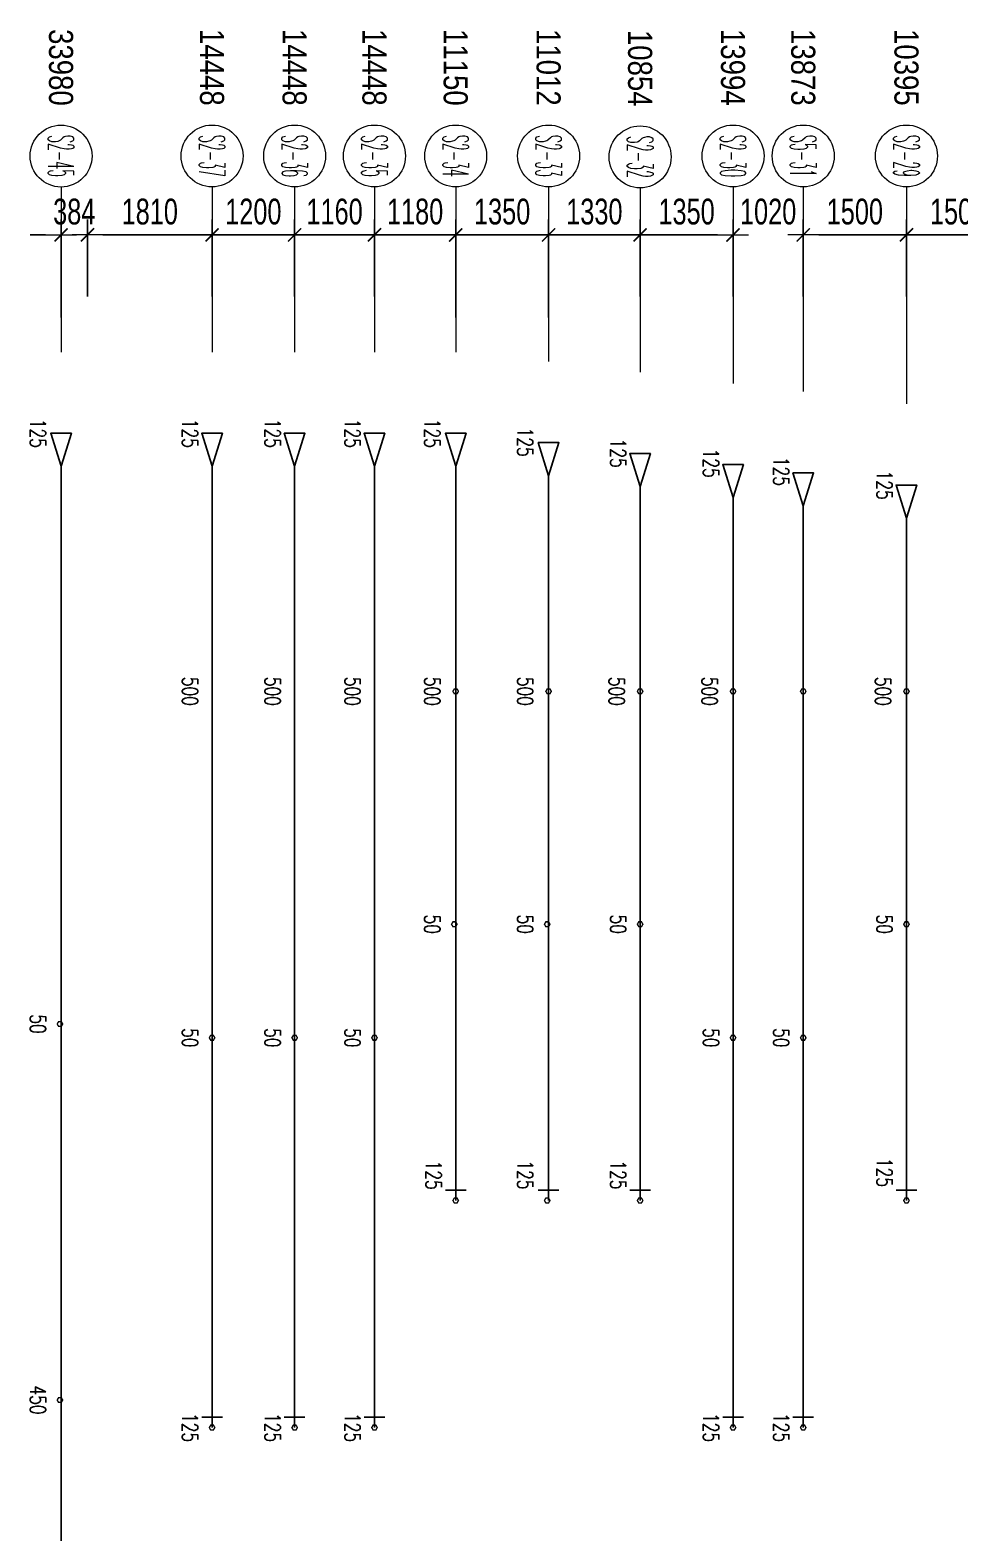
# Model space of a CAD drawing. Header units: millimetres. Extents: x 139404 to 589785, y -24714 to 48110.
# Drawn here: x 517966 to 531477, y 26269 to 48110 of the extents above; entities that cross this region are included whole.
import ezdxf
from ezdxf.enums import TextEntityAlignment as Align

# ---------------------------------------------------------------- set-up
doc = ezdxf.new("R2010")
doc.units = ezdxf.units.MM
doc.layers.get('0').update_dxf_attribs({"lineweight": 20})
doc.layers.get('Defpoints').update_dxf_attribs({"color": 151, "lineweight": 9})
doc.layers.add('ARES_TAG', color=3, linetype='Continuous')
doc.layers.add('NDC_S_TENDON', color=10, linetype='Continuous')
doc.layers.add('Current_plane_Column', color=7, linetype='Continuous', true_color=0x4b00ff)
doc.layers.add('NDC_LCAP', color=87, linetype='Continuous', plot=False)
for name, color, linetype, lineweight in [('NDC_S-ANNO', 7, 'Continuous', 20), ('NDC_S-TENDON', 6, 'Continuous', 35), ('NDC_S_DIM', 1, 'Continuous', 15), ('NDC_S_SYMBOL', 1, 'Continuous', 15)]:
    doc.layers.add(name, color=color, linetype=linetype, lineweight=lineweight)
doc.styles.add('ARES_BIGTEXT', font='VHARIALN.TTF')
doc.styles.add('ARES_ROMANS_0.36', font='romans.shx', dxfattribs={"width": 0.36, "bigfont": 'vns.shx'})
doc.styles.add('NDC_ANNO', font='', dxfattribs={"width": 0.8})
doc.styles.add('NDC_DIM', font='', dxfattribs={"width": 0.75})
doc.styles.get('NDC_ANNO').set_extended_font_data('Dotum')
doc.styles.get('NDC_DIM').set_extended_font_data('Dotum')
doc.dimstyles.new('NDC_dim_150', dxfattribs={"dimscale": 150, "dimtxt": 2.5, "dimasz": 1.5, "dimexe": 1.5, "dimexo": 2.5, "dimgap": 1, "dimtad": 1, "dimdec": 0, "dimzin": 0, "dimdsep": 46, "dimtxsty": 'NDC_DIM', "dimblk": 'DIMMARK', "dimcen": 0.09, "dimdle": 1.2, "dimclrd": 1, "dimclre": 1, "dimclrt": 3, "dimadec": 0, "dimazin": 0, "dimtfac": 1, "dimtdec": 0, "dimtix": 1, "dimtofl": 0, "dimtmove": 0, "dimatfit": 3, "dimfxl": 8, "dimfxlon": 1, "dimtolj": 1, "dimtzin": 0, "dimarcsym": 0})

# ---------------------------------------------------------------- blocks, each defined once
blk = doc.blocks.new('*U583')
at = {"layer": 'NDC_S_SYMBOL', "color": 3}
blk.add_line((-11343, 0), (-8943, 0), dxfattribs=at)
blk.add_circle((-11793, 0), 450, dxfattribs=at)
at = {"layer": 'NDC_S_TENDON'}
for p, q in [((-6764, 0), (-3144, 0)), ((-3144, 0), (2787, 0)), ((2787, 0), (25216, 0))]:
    blk.add_line(p, q, dxfattribs=at)
blk.add_lwpolyline([(-7284, 0), (-7764, 150), (-7764, -150), (-7284, 0), (-6764, 0)], dxfattribs=at)
at = {"layer": 'ARES_TAG', "style": 'ARES_ROMANS_0.36', "width": 0.36}
blk.add_attdef('S3', text='', height=375, dxfattribs=at).set_placement((-11793, 0), align=Align.MIDDLE_CENTER)
at = {"layer": 'NDC_LCAP', "style": 'ARES_BIGTEXT'}
blk.add_attdef('L', text='', height=350, dxfattribs=at).set_placement((-12524, 0), align=Align.MIDDLE_RIGHT)
blk = doc.blocks.new('*U515')
at = {"layer": 'NDC_S_SYMBOL', "color": 3}
blk.add_line((-11342, 0), (-8942, 0), dxfattribs=at)
blk.add_circle((-11792, 0), 450, dxfattribs=at)
at = {"layer": 'NDC_S_TENDON'}
for p, q in [((-6762, 0), (-3144, 0)), ((-3144, 0), (2787, 0)), ((2787, 0), (2388, 0)), ((2388, 0), (3388, 0)), ((3238, -150), (3238, 150))]:
    blk.add_line(p, q, dxfattribs=at)
blk.add_lwpolyline([(-7282, 0), (-7762, 150), (-7762, -150), (-7282, 0), (-6762, 0)], dxfattribs=at)
at = {"layer": 'ARES_TAG', "style": 'ARES_ROMANS_0.36', "width": 0.36}
blk.add_attdef('S3', text='', height=375, dxfattribs=at).set_placement((-11792, 0), align=Align.MIDDLE_CENTER)
at = {"layer": 'NDC_LCAP', "style": 'ARES_BIGTEXT'}
blk.add_attdef('L', text='', height=350, dxfattribs=at).set_placement((-12523, 0), align=Align.MIDDLE_RIGHT)
blk = doc.blocks.new('*U516')
at = {"layer": 'NDC_S_SYMBOL', "color": 3}
blk.add_line((-11342, 0), (-8805, 0), dxfattribs=at)
blk.add_circle((-11792, 0), 450, dxfattribs=at)
at = {"layer": 'NDC_S_TENDON'}
for p, q in [((-6626, 0), (-3144, 0)), ((-3144, 0), (2787, 0)), ((2787, 0), (2386, 0)), ((2386, 0), (3386, 0)), ((3236, -150), (3236, 150))]:
    blk.add_line(p, q, dxfattribs=at)
blk.add_lwpolyline([(-7146, 0), (-7626, 150), (-7626, -150), (-7146, 0), (-6626, 0)], dxfattribs=at)
at = {"layer": 'ARES_TAG', "style": 'ARES_ROMANS_0.36', "width": 0.36}
blk.add_attdef('S3', text='', height=375, dxfattribs=at).set_placement((-11792, 0), align=Align.MIDDLE_CENTER)
at = {"layer": 'NDC_LCAP', "style": 'ARES_BIGTEXT'}
blk.add_attdef('L', text='', height=350, dxfattribs=at).set_placement((-12523, 0), align=Align.MIDDLE_RIGHT)
blk = doc.blocks.new('*U567')
at = {"layer": 'NDC_S_SYMBOL', "color": 3}
blk.add_line((-11329, 0), (-8648, 0), dxfattribs=at)
blk.add_circle((-11779, 0), 450, dxfattribs=at)
at = {"layer": 'NDC_S_TENDON'}
for p, q in [((-6468, 0), (-3144, 0)), ((-3144, 0), (2787, 0)), ((2787, 0), (2386, 0)), ((2386, 0), (3386, 0)), ((3236, -150), (3236, 150))]:
    blk.add_line(p, q, dxfattribs=at)
blk.add_lwpolyline([(-6988, 0), (-7468, 150), (-7468, -150), (-6988, 0), (-6468, 0)], dxfattribs=at)
at = {"layer": 'ARES_TAG', "style": 'ARES_ROMANS_0.36', "width": 0.36}
blk.add_attdef('S3', text='', height=375, dxfattribs=at).set_placement((-11779, 0), align=Align.MIDDLE_CENTER)
at = {"layer": 'NDC_LCAP', "style": 'ARES_BIGTEXT'}
blk.add_attdef('L', text='', height=350, dxfattribs=at).set_placement((-12510, 0), align=Align.MIDDLE_RIGHT)
blk = doc.blocks.new('*U568')
at = {"layer": 'NDC_S_SYMBOL', "color": 3}
blk.add_line((-11342, 0), (-8488, 0), dxfattribs=at)
blk.add_circle((-11792, 0), 450, dxfattribs=at)
at = {"layer": 'NDC_S_TENDON'}
for p, q in [((-6308, 0), (-3144, 0)), ((-3144, 0), (2787, 0)), ((2787, 0), (5686, 0)), ((5686, 0), (6686, 0)), ((6536, -150), (6536, 150))]:
    blk.add_line(p, q, dxfattribs=at)
blk.add_lwpolyline([(-6828, 0), (-7308, 150), (-7308, -150), (-6828, 0), (-6308, 0)], dxfattribs=at)
at = {"layer": 'ARES_TAG', "style": 'ARES_ROMANS_0.36', "width": 0.36}
blk.add_attdef('S3', text='', height=375, dxfattribs=at).set_placement((-11792, 0), align=Align.MIDDLE_CENTER)
at = {"layer": 'NDC_LCAP', "style": 'ARES_BIGTEXT'}
blk.add_attdef('L', text='', height=350, dxfattribs=at).set_placement((-12523, 0), align=Align.MIDDLE_RIGHT)
blk = doc.blocks.new('*U569')
at = {"layer": 'NDC_S_SYMBOL', "color": 3}
blk.add_line((-11342, 0), (-8367, 0), dxfattribs=at)
blk.add_circle((-11792, 0), 450, dxfattribs=at)
at = {"layer": 'NDC_S_TENDON'}
for p, q in [((-6187, 0), (-3144, 0)), ((-3144, 0), (2787, 0)), ((2787, 0), (5686, 0)), ((5686, 0), (6686, 0)), ((6536, -150), (6536, 150))]:
    blk.add_line(p, q, dxfattribs=at)
blk.add_lwpolyline([(-6707, 0), (-7187, 150), (-7187, -150), (-6707, 0), (-6187, 0)], dxfattribs=at)
at = {"layer": 'ARES_TAG', "style": 'ARES_ROMANS_0.36', "width": 0.36}
blk.add_attdef('S3', text='', height=375, dxfattribs=at).set_placement((-11792, 0), align=Align.MIDDLE_CENTER)
at = {"layer": 'NDC_LCAP', "style": 'ARES_BIGTEXT'}
blk.add_attdef('L', text='', height=350, dxfattribs=at).set_placement((-12523, 0), align=Align.MIDDLE_RIGHT)
blk = doc.blocks.new('*U570')
at = {"layer": 'NDC_S_SYMBOL', "color": 3}
blk.add_line((-11342, 0), (-8189, 0), dxfattribs=at)
blk.add_circle((-11792, 0), 450, dxfattribs=at)
at = {"layer": 'NDC_S_TENDON'}
for p, q in [((-6009, 0), (-3144, 0)), ((-3144, 0), (2787, 0)), ((2787, 0), (2386, 0)), ((2386, 0), (3386, 0)), ((3236, -150), (3236, 150))]:
    blk.add_line(p, q, dxfattribs=at)
blk.add_lwpolyline([(-6529, 0), (-7009, 150), (-7009, -150), (-6529, 0), (-6009, 0)], dxfattribs=at)
at = {"layer": 'ARES_TAG', "style": 'ARES_ROMANS_0.36', "width": 0.36}
blk.add_attdef('S3', text='', height=375, dxfattribs=at).set_placement((-11792, 0), align=Align.MIDDLE_CENTER)
at = {"layer": 'NDC_LCAP', "style": 'ARES_BIGTEXT'}
blk.add_attdef('L', text='', height=350, dxfattribs=at).set_placement((-12523, 0), align=Align.MIDDLE_RIGHT)
blk = doc.blocks.new('*U517')
at = {"layer": 'NDC_S_SYMBOL', "color": 3}
blk.add_line((-11342, 0), (-8942, 0), dxfattribs=at)
blk.add_circle((-11792, 0), 450, dxfattribs=at)
at = {"layer": 'NDC_S_TENDON'}
for p, q in [((-6762, 0), (-3144, 0)), ((-3144, 0), (2787, 0)), ((2787, 0), (5686, 0)), ((5686, 0), (6686, 0)), ((6536, -150), (6536, 150))]:
    blk.add_line(p, q, dxfattribs=at)
blk.add_lwpolyline([(-7282, 0), (-7762, 150), (-7762, -150), (-7282, 0), (-6762, 0)], dxfattribs=at)
at = {"layer": 'ARES_TAG', "style": 'ARES_ROMANS_0.36', "width": 0.36}
blk.add_attdef('S3', text='', height=375, dxfattribs=at).set_placement((-11792, 0), align=Align.MIDDLE_CENTER)
at = {"layer": 'NDC_LCAP', "style": 'ARES_BIGTEXT'}
blk.add_attdef('L', text='', height=350, dxfattribs=at).set_placement((-12523, 0), align=Align.MIDDLE_RIGHT)
blk = doc.blocks.new('*U557')
at = {"layer": 'NDC_S_SYMBOL', "color": 3}
blk.add_line((-11342, 0), (-8942, 0), dxfattribs=at)
blk.add_circle((-11792, 0), 450, dxfattribs=at)
at = {"layer": 'NDC_S_TENDON'}
for p, q in [((-6762, 0), (-3144, 0)), ((-3144, 0), (2787, 0)), ((2787, 0), (5686, 0)), ((5686, 0), (6686, 0)), ((6536, -150), (6536, 150))]:
    blk.add_line(p, q, dxfattribs=at)
blk.add_lwpolyline([(-7282, 0), (-7762, 150), (-7762, -150), (-7282, 0), (-6762, 0)], dxfattribs=at)
at = {"layer": 'ARES_TAG', "style": 'ARES_ROMANS_0.36', "width": 0.36}
blk.add_attdef('S3', text='', height=375, dxfattribs=at).set_placement((-11792, 0), align=Align.MIDDLE_CENTER)
at = {"layer": 'NDC_LCAP', "style": 'ARES_BIGTEXT'}
blk.add_attdef('L', text='', height=350, dxfattribs=at).set_placement((-12523, 0), align=Align.MIDDLE_RIGHT)
blk = doc.blocks.new('*U514')
at = {"layer": 'NDC_S_SYMBOL', "color": 3}
blk.add_line((-11342, 0), (-8942, 0), dxfattribs=at)
blk.add_circle((-11792, 0), 450, dxfattribs=at)
at = {"layer": 'NDC_S_TENDON'}
for p, q in [((-6762, 0), (-3144, 0)), ((-3144, 0), (2787, 0)), ((2787, 0), (5686, 0)), ((5686, 0), (6686, 0)), ((6536, -150), (6536, 150))]:
    blk.add_line(p, q, dxfattribs=at)
blk.add_lwpolyline([(-7282, 0), (-7762, 150), (-7762, -150), (-7282, 0), (-6762, 0)], dxfattribs=at)
at = {"layer": 'ARES_TAG', "style": 'ARES_ROMANS_0.36', "width": 0.36}
blk.add_attdef('S3', text='', height=375, dxfattribs=at).set_placement((-11792, 0), align=Align.MIDDLE_CENTER)
at = {"layer": 'NDC_LCAP', "style": 'ARES_BIGTEXT'}
blk.add_attdef('L', text='', height=350, dxfattribs=at).set_placement((-12523, 0), align=Align.MIDDLE_RIGHT)
blk = doc.blocks.new('TDY')
at = {"layer": 'NDC_S-TENDON', "linetype": 'Continuous'}
for points, elevation in [([(15440, 29000, 20, 20, 0), (15420, 29035, 20, 20, 0), (15380, 29035, 20, 20, 0), (15360, 29000, 20, 20, 0), (15380, 28965, 20, 20, 0), (15420, 28965, 20, 20, 0)], 19), ([(15440, 29000, 20, 20, 0), (15420, 29035, 20, 20, 0), (15380, 29035, 20, 20, 0), (15360, 29000, 20, 20, 0), (15380, 28965, 20, 20, 0), (15420, 28965, 20, 20, 0)], 19), ([(16790, 29000, 20, 20, 0), (16770, 29035, 20, 20, 0), (16730, 29035, 20, 20, 0), (16710, 29000, 20, 20, 0), (16730, 28965, 20, 20, 0), (16770, 28965, 20, 20, 0)], 2833), ([(16790, 29000, 20, 20, 0), (16770, 29035, 20, 20, 0), (16730, 29035, 20, 20, 0), (16710, 29000, 20, 20, 0), (16730, 28965, 20, 20, 0), (16770, 28965, 20, 20, 0)], 2833), ([(18120, 29000, 20, 20, 0), (18100, 29035, 20, 20, 0), (18060, 29035, 20, 20, 0), (18040, 29000, 20, 20, 0), (18060, 28965, 20, 20, 0), (18100, 28965, 20, 20, 0)], 2833), ([(18120, 29000, 20, 20, 0), (18100, 29035, 20, 20, 0), (18060, 29035, 20, 20, 0), (18040, 29000, 20, 20, 0), (18060, 28965, 20, 20, 0), (18100, 28965, 20, 20, 0)], 2833), ([(19470, 29000, 20, 20, 0), (19450, 29035, 20, 20, 0), (19410, 29035, 20, 20, 0), (19390, 29000, 20, 20, 0), (19410, 28965, 20, 20, 0), (19450, 28965, 20, 20, 0)], 2833), ([(19470, 29000, 20, 20, 0), (19450, 29035, 20, 20, 0), (19410, 29035, 20, 20, 0), (19390, 29000, 20, 20, 0), (19410, 28965, 20, 20, 0), (19450, 28965, 20, 20, 0)], 2833), ([(21990, 29000, 20, 20, 0), (21970, 29035, 20, 20, 0), (21930, 29035, 20, 20, 0), (21910, 29000, 20, 20, 0), (21930, 28965, 20, 20, 0), (21970, 28965, 20, 20, 0)], 2833), ([(21990, 29000, 20, 20, 0), (21970, 29035, 20, 20, 0), (21930, 29035, 20, 20, 0), (21910, 29000, 20, 20, 0), (21930, 28965, 20, 20, 0), (21970, 28965, 20, 20, 0)], 2833), ([(15420, 25615, 20, 20, 0), (15400, 25650, 20, 20, 0), (15360, 25650, 20, 20, 0), (15340, 25615, 20, 20, 0), (15360, 25580, 20, 20, 0), (15400, 25580, 20, 20, 0)], -14), ([(15420, 25615, 20, 20, 0), (15400, 25650, 20, 20, 0), (15360, 25650, 20, 20, 0), (15340, 25615, 20, 20, 0), (15360, 25580, 20, 20, 0), (15400, 25580, 20, 20, 0)], -14), ([(16770, 25615, 20, 20, 0), (16750, 25650, 20, 20, 0), (16710, 25650, 20, 20, 0), (16690, 25615, 20, 20, 0), (16710, 25580, 20, 20, 0), (16750, 25580, 20, 20, 0)], 2800), ([(16770, 25615, 20, 20, 0), (16750, 25650, 20, 20, 0), (16710, 25650, 20, 20, 0), (16690, 25615, 20, 20, 0), (16710, 25580, 20, 20, 0), (16750, 25580, 20, 20, 0)], 2800), ([(18120, 25615, 20, 20, 0), (18100, 25650, 20, 20, 0), (18060, 25650, 20, 20, 0), (18040, 25615, 20, 20, 0), (18060, 25580, 20, 20, 0), (18100, 25580, 20, 20, 0)], 2800), ([(18120, 25615, 20, 20, 0), (18100, 25650, 20, 20, 0), (18060, 25650, 20, 20, 0), (18040, 25615, 20, 20, 0), (18060, 25580, 20, 20, 0), (18100, 25580, 20, 20, 0)], 2800), ([(21990, 25615, 20, 20, 0), (21970, 25650, 20, 20, 0), (21930, 25650, 20, 20, 0), (21910, 25615, 20, 20, 0), (21930, 25580, 20, 20, 0), (21970, 25580, 20, 20, 0)], 2800), ([(21990, 25615, 20, 20, 0), (21970, 25650, 20, 20, 0), (21930, 25650, 20, 20, 0), (21910, 25615, 20, 20, 0), (21930, 25580, 20, 20, 0), (21970, 25580, 20, 20, 0)], 2800), ([(9690, 24165, 20, 20, 0), (9670, 24200, 20, 20, 0), (9630, 24200, 20, 20, 0), (9610, 24165, 20, 20, 0), (9630, 24130, 20, 20, 0), (9670, 24130, 20, 20, 0)], -67), ([(9690, 24165, 20, 20, 0), (9670, 24200, 20, 20, 0), (9630, 24200, 20, 20, 0), (9610, 24165, 20, 20, 0), (9630, 24130, 20, 20, 0), (9670, 24130, 20, 20, 0)], -67), ([(11900, 23965, 20, 20, 0), (11880, 24000, 20, 20, 0), (11840, 24000, 20, 20, 0), (11820, 23965, 20, 20, 0), (11840, 23930, 20, 20, 0), (11880, 23930, 20, 20, 0)], 2800), ([(11900, 23965, 20, 20, 0), (11880, 24000, 20, 20, 0), (11840, 24000, 20, 20, 0), (11820, 23965, 20, 20, 0), (11840, 23930, 20, 20, 0), (11880, 23930, 20, 20, 0)], 2800), ([(13100, 23965, 20, 20, 0), (13080, 24000, 20, 20, 0), (13040, 24000, 20, 20, 0), (13020, 23965, 20, 20, 0), (13040, 23930, 20, 20, 0), (13080, 23930, 20, 20, 0)], 2800), ([(13100, 23965, 20, 20, 0), (13080, 24000, 20, 20, 0), (13040, 24000, 20, 20, 0), (13020, 23965, 20, 20, 0), (13040, 23930, 20, 20, 0), (13080, 23930, 20, 20, 0)], 2800), ([(14260, 23965, 20, 20, 0), (14240, 24000, 20, 20, 0), (14200, 24000, 20, 20, 0), (14180, 23965, 20, 20, 0), (14200, 23930, 20, 20, 0), (14240, 23930, 20, 20, 0)], 2800), ([(14260, 23965, 20, 20, 0), (14240, 24000, 20, 20, 0), (14200, 24000, 20, 20, 0), (14180, 23965, 20, 20, 0), (14200, 23930, 20, 20, 0), (14240, 23930, 20, 20, 0)], 2800), ([(19470, 23965, 20, 20, 0), (19450, 24000, 20, 20, 0), (19410, 24000, 20, 20, 0), (19390, 23965, 20, 20, 0), (19410, 23930, 20, 20, 0), (19450, 23930, 20, 20, 0)], 2800), ([(19470, 23965, 20, 20, 0), (19450, 24000, 20, 20, 0), (19410, 24000, 20, 20, 0), (19390, 23965, 20, 20, 0), (19410, 23930, 20, 20, 0), (19450, 23930, 20, 20, 0)], 2800), ([(20490, 23965, 20, 20, 0), (20470, 24000, 20, 20, 0), (20430, 24000, 20, 20, 0), (20410, 23965, 20, 20, 0), (20430, 23930, 20, 20, 0), (20470, 23930, 20, 20, 0)], 2800), ([(20490, 23965, 20, 20, 0), (20470, 24000, 20, 20, 0), (20430, 24000, 20, 20, 0), (20410, 23965, 20, 20, 0), (20430, 23930, 20, 20, 0), (20470, 23930, 20, 20, 0)], 2800), ([(15440, 21600, 20, 20, 0), (15420, 21635, 20, 20, 0), (15380, 21635, 20, 20, 0), (15360, 21600, 20, 20, 0), (15380, 21565, 20, 20, 0), (15420, 21565, 20, 20, 0)], 19), ([(15440, 21600, 20, 20, 0), (15420, 21635, 20, 20, 0), (15380, 21635, 20, 20, 0), (15360, 21600, 20, 20, 0), (15380, 21565, 20, 20, 0), (15420, 21565, 20, 20, 0)], 19), ([(16770, 21600, 20, 20, 0), (16750, 21635, 20, 20, 0), (16710, 21635, 20, 20, 0), (16690, 21600, 20, 20, 0), (16710, 21565, 20, 20, 0), (16750, 21565, 20, 20, 0)], 2875), ([(16770, 21600, 20, 20, 0), (16750, 21635, 20, 20, 0), (16710, 21635, 20, 20, 0), (16690, 21600, 20, 20, 0), (16710, 21565, 20, 20, 0), (16750, 21565, 20, 20, 0)], 2875), ([(18120, 21600, 20, 20, 0), (18100, 21635, 20, 20, 0), (18060, 21635, 20, 20, 0), (18040, 21600, 20, 20, 0), (18060, 21565, 20, 20, 0), (18100, 21565, 20, 20, 0)], 2875), ([(18120, 21600, 20, 20, 0), (18100, 21635, 20, 20, 0), (18060, 21635, 20, 20, 0), (18040, 21600, 20, 20, 0), (18060, 21565, 20, 20, 0), (18100, 21565, 20, 20, 0)], 2875), ([(21990, 21600, 20, 20, 0), (21970, 21635, 20, 20, 0), (21930, 21635, 20, 20, 0), (21910, 21600, 20, 20, 0), (21930, 21565, 20, 20, 0), (21970, 21565, 20, 20, 0)], 2875), ([(21990, 21600, 20, 20, 0), (21970, 21635, 20, 20, 0), (21930, 21635, 20, 20, 0), (21910, 21600, 20, 20, 0), (21930, 21565, 20, 20, 0), (21970, 21565, 20, 20, 0)], 2875), ([(9690, 18700, 20, 20, 0), (9670, 18735, 20, 20, 0), (9630, 18735, 20, 20, 0), (9610, 18700, 20, 20, 0), (9630, 18665, 20, 20, 0), (9670, 18665, 20, 20, 0)], 83), ([(9690, 18700, 20, 20, 0), (9670, 18735, 20, 20, 0), (9630, 18735, 20, 20, 0), (9610, 18700, 20, 20, 0), (9630, 18665, 20, 20, 0), (9670, 18665, 20, 20, 0)], 83), ([(9690, 18700, 20, 20, 0), (9670, 18735, 20, 20, 0), (9630, 18735, 20, 20, 0), (9610, 18700, 20, 20, 0), (9630, 18665, 20, 20, 0), (9670, 18665, 20, 20, 0)], 83), ([(9690, 18700, 20, 20, 0), (9670, 18735, 20, 20, 0), (9630, 18735, 20, 20, 0), (9610, 18700, 20, 20, 0), (9630, 18665, 20, 20, 0), (9670, 18665, 20, 20, 0)], 83), ([(11900, 18300, 20, 20, 0), (11880, 18335, 20, 20, 0), (11840, 18335, 20, 20, 0), (11820, 18300, 20, 20, 0), (11840, 18265, 20, 20, 0), (11880, 18265, 20, 20, 0)], 2875), ([(11900, 18300, 20, 20, 0), (11880, 18335, 20, 20, 0), (11840, 18335, 20, 20, 0), (11820, 18300, 20, 20, 0), (11840, 18265, 20, 20, 0), (11880, 18265, 20, 20, 0)], 2875), ([(13100, 18300, 20, 20, 0), (13080, 18335, 20, 20, 0), (13040, 18335, 20, 20, 0), (13020, 18300, 20, 20, 0), (13040, 18265, 20, 20, 0), (13080, 18265, 20, 20, 0)], 2875), ([(13100, 18300, 20, 20, 0), (13080, 18335, 20, 20, 0), (13040, 18335, 20, 20, 0), (13020, 18300, 20, 20, 0), (13040, 18265, 20, 20, 0), (13080, 18265, 20, 20, 0)], 2875), ([(14260, 18300, 20, 20, 0), (14240, 18335, 20, 20, 0), (14200, 18335, 20, 20, 0), (14180, 18300, 20, 20, 0), (14200, 18265, 20, 20, 0), (14240, 18265, 20, 20, 0)], 2875), ([(14260, 18300, 20, 20, 0), (14240, 18335, 20, 20, 0), (14200, 18335, 20, 20, 0), (14180, 18300, 20, 20, 0), (14200, 18265, 20, 20, 0), (14240, 18265, 20, 20, 0)], 2875), ([(19470, 18300, 20, 20, 0), (19450, 18335, 20, 20, 0), (19410, 18335, 20, 20, 0), (19390, 18300, 20, 20, 0), (19410, 18265, 20, 20, 0), (19450, 18265, 20, 20, 0)], 2875), ([(19470, 18300, 20, 20, 0), (19450, 18335, 20, 20, 0), (19410, 18335, 20, 20, 0), (19390, 18300, 20, 20, 0), (19410, 18265, 20, 20, 0), (19450, 18265, 20, 20, 0)], 2875), ([(20490, 18300, 20, 20, 0), (20470, 18335, 20, 20, 0), (20430, 18335, 20, 20, 0), (20410, 18300, 20, 20, 0), (20430, 18265, 20, 20, 0), (20470, 18265, 20, 20, 0)], 2875), ([(20490, 18300, 20, 20, 0), (20470, 18335, 20, 20, 0), (20430, 18335, 20, 20, 0), (20410, 18300, 20, 20, 0), (20430, 18265, 20, 20, 0), (20470, 18265, 20, 20, 0)], 2875)]:
    blk.add_lwpolyline(points, format="xyseb", close=True, dxfattribs=dict(at, elevation=elevation))
blk.add_lwpolyline([(20490, 29000, 20, 20, 0), (20470, 29035, 20, 20, 0), (20430, 29035, 20, 20, 0), (20410, 29000, 20, 20, 0), (20430, 28965, 20, 20, 0), (20470, 28965, 20, 20, 0)], format="xyseb", close=True, dxfattribs=at)
blk.add_lwpolyline([(20490, 29000, 20, 20, 0), (20470, 29035, 20, 20, 0), (20430, 29035, 20, 20, 0), (20410, 29000, 20, 20, 0), (20430, 28965, 20, 20, 0), (20470, 28965, 20, 20, 0)], format="xyseb", close=True, dxfattribs=at)
at = {"rotation": 270}
for name, p, values in [('*U583', (9666, 24986, 8), {'L': '33980', 'S3': 'S2-45'}), ('*U517', (11860, 24988, 2833), {'L': '14448', 'S3': 'S2-37'}), ('*U557', (13060, 24988, 2833), {'L': '14448', 'S3': 'S2-36'}), ('*U514', (14220, 24988, 2833), {'L': '14448', 'S3': 'S2-35'}), ('*U515', (15400, 24988, 19), {'L': '11150', 'S3': 'S2-34'}), ('*U516', (16750, 24988, 2833), {'L': '11012', 'S3': 'S2-33'}), ('*U567', (18080, 24988, 2833), {'L': '10854', 'S3': 'S2-32'}), ('*U568', (19430, 24988, 2833), {'L': '13994', 'S3': 'S2-30'}), ('*U569', (20450, 24988, 2833), {'L': '13873', 'S3': 'S5-31'}), ('*U570', (21950, 24988, 2833), {'L': '10395', 'S3': 'S2-29'})]:
    blk.add_blockref(name, p, dxfattribs=at).add_auto_attribs(values)
at = {"layer": 'NDC_S-ANNO', "linetype": 'Continuous', "char_height": 225, "attachment_point": 5, "rotation": 270, "line_spacing_factor": 0.75, "style": 'NDC_ANNO'}
for s, insert in [('\\FSTANDARD.shx;125', (9330, 32750)), ('\\FSTANDARD.shx;125', (11540, 32750)), ('\\FSTANDARD.shx;125', (12740, 32750)), ('\\FSTANDARD.shx;125', (13900, 32750)), ('\\FSTANDARD.shx;125', (15060, 32750)), ('\\FSTANDARD.shx;125', (16410, 32621, 893)), ('\\FSTANDARD.shx;125', (17760, 32461, 1015)), ('\\FSTANDARD.shx;125', (19110, 32315, 1003)), ('\\FSTANDARD.shx;125', (20130, 32196, -2875)), ('\\FSTANDARD.shx;125', (21630, 31997, 2873)), ('\\FSTANDARD.shx;500', (11540, 29000, 1646)), ('\\FSTANDARD.shx;500', (12740, 29000, 1333)), ('\\FSTANDARD.shx;500', (13900, 29000, 1215)), ('\\FSTANDARD.shx;500', (15060, 29000, 2435)), ('\\FSTANDARD.shx;500', (16410, 29000, 5249)), ('\\FSTANDARD.shx;500', (17740, 29000, 5249)), ('\\FSTANDARD.shx;500', (19090, 29000, 5249)), ('\\FSTANDARD.shx;500', (21610, 29000, 5249)), ('\\FSTANDARD.shx;50', (15060, 25615, -14)), ('\\FSTANDARD.shx;50', (16410, 25615, 2800)), ('\\FSTANDARD.shx;50', (17760, 25615, 2800)), ('\\FSTANDARD.shx;50', (21630, 25615, 2800)), ('\\FSTANDARD.shx;50', (9330, 24165, -67)), ('\\FSTANDARD.shx;50', (11540, 23965, 2800)), ('\\FSTANDARD.shx;50', (12740, 23965, 2800)), ('\\FSTANDARD.shx;50', (13900, 23965, 2800)), ('\\FSTANDARD.shx;50', (19110, 23965, 2800)), ('\\FSTANDARD.shx;50', (20130, 23965, 2800)), ('\\FSTANDARD.shx;125', (15080, 21969, 19)), ('\\FSTANDARD.shx;125', (16410, 21972, 2875)), ('\\FSTANDARD.shx;125', (17760, 21972, 2875)), ('\\FSTANDARD.shx;125', (21630, 22008, 2875)), ('\\FSTANDARD.shx;450', (9330, 18700, 83)), ('\\FSTANDARD.shx;125', (11540, 18300, 2875)), ('\\FSTANDARD.shx;125', (12740, 18300, 2875)), ('\\FSTANDARD.shx;125', (13900, 18300, 2875)), ('\\FSTANDARD.shx;125', (19110, 18300, 2875)), ('\\FSTANDARD.shx;125', (20130, 18300, 2875))]:
    blk.add_mtext(s, dxfattribs=dict(at, insert=insert))
blk = doc.blocks.new('DIMMARK')
at = {"layer": 'NDC_S_DIM', "color": 1}
blk.add_line((-1.5, 0), (1, 0), dxfattribs=at)
at = {"layer": 'NDC_S_DIM', "color": 2, "const_width": 0.1}
blk.add_lwpolyline([(-0.424, -0.424), (0.424, 0.424)], dxfattribs=at)
blk = doc.blocks.new('*D700')
at = {"layer": 'Defpoints', "color": 0, "ltscale": 100, "transparency": 16777216}
for p in [(518800, 45133), (518416, 41698, 8), (518800, 41698, 2875)]:
    blk.add_point(p, dxfattribs=at)
at = {"layer": 'NDC_S_DIM', "color": 1, "lineweight": -2, "ltscale": 100, "transparency": 16777216}
for p, q in [((518416, 43933), (518416, 45358)), ((518800, 44237), (518800, 45358)), ((518191, 45133), (517966, 45133)), ((519025, 45133), (519250, 45133))]:
    blk.add_line(p, q, dxfattribs=at)
at = {"layer": 'NDC_S_DIM', "color": 1, "lineweight": -2, "ltscale": 100, "transparency": 16777216, "xscale": 225, "yscale": 225, "zscale": 225}
blk.add_blockref('DIMMARK', (518416, 45133), dxfattribs=at)
at = {"layer": 'NDC_S_DIM', "color": 1, "lineweight": -2, "ltscale": 100, "transparency": 16777216, "xscale": 225, "yscale": 225, "zscale": 225, "rotation": 180}
blk.add_blockref('DIMMARK', (518800, 45133), dxfattribs=at)
at = {"layer": 'NDC_S_DIM', "color": 3, "ltscale": 100, "transparency": 16777216, "insert": (518608, 45470), "char_height": 375, "attachment_point": 5, "style": 'NDC_DIM'}
blk.add_mtext('\\A1;384', dxfattribs=at)
blk = doc.blocks.new('*D701')
at = {"layer": 'Defpoints', "color": 0, "ltscale": 100, "transparency": 16777216}
for p in [(520610, 45133), (518800, 41698, 2875), (520610, 41698, 2875)]:
    blk.add_point(p, dxfattribs=at)
at = {"layer": 'NDC_S_DIM', "color": 1, "lineweight": -2, "ltscale": 100, "transparency": 16777216}
for p, q in [((518800, 44237), (518800, 45358)), ((520610, 44237), (520610, 45358)), ((519025, 45133), (520385, 45133))]:
    blk.add_line(p, q, dxfattribs=at)
at = {"layer": 'NDC_S_DIM', "color": 1, "lineweight": -2, "ltscale": 100, "transparency": 16777216, "xscale": 225, "yscale": 225, "zscale": 225, "rotation": 180}
blk.add_blockref('DIMMARK', (518800, 45133), dxfattribs=at)
at = {"layer": 'NDC_S_DIM', "color": 1, "lineweight": -2, "ltscale": 100, "transparency": 16777216, "xscale": 225, "yscale": 225, "zscale": 225}
blk.add_blockref('DIMMARK', (520610, 45133), dxfattribs=at)
at = {"layer": 'NDC_S_DIM', "color": 3, "ltscale": 100, "transparency": 16777216, "insert": (519705, 45470), "char_height": 375, "attachment_point": 5, "style": 'NDC_DIM'}
blk.add_mtext('\\A1;1810', dxfattribs=at)
blk = doc.blocks.new('*D702')
at = {"layer": 'Defpoints', "color": 0, "ltscale": 100, "transparency": 16777216}
for p in [(521810, 45133), (520610, 41698, 2875), (521810, 41698, 2875)]:
    blk.add_point(p, dxfattribs=at)
at = {"layer": 'NDC_S_DIM', "color": 1, "lineweight": -2, "ltscale": 100, "transparency": 16777216}
for p, q in [((520610, 44237), (520610, 45358)), ((521810, 44237), (521810, 45358)), ((520835, 45133), (521585, 45133))]:
    blk.add_line(p, q, dxfattribs=at)
at = {"layer": 'NDC_S_DIM', "color": 1, "lineweight": -2, "ltscale": 100, "transparency": 16777216, "xscale": 225, "yscale": 225, "zscale": 225, "rotation": 180}
blk.add_blockref('DIMMARK', (520610, 45133), dxfattribs=at)
at = {"layer": 'NDC_S_DIM', "color": 1, "lineweight": -2, "ltscale": 100, "transparency": 16777216, "xscale": 225, "yscale": 225, "zscale": 225}
blk.add_blockref('DIMMARK', (521810, 45133), dxfattribs=at)
at = {"layer": 'NDC_S_DIM', "color": 3, "ltscale": 100, "transparency": 16777216, "insert": (521210, 45470), "char_height": 375, "attachment_point": 5, "style": 'NDC_DIM'}
blk.add_mtext('\\A1;1200', dxfattribs=at)
blk = doc.blocks.new('*D703')
at = {"layer": 'Defpoints', "color": 0, "ltscale": 100, "transparency": 16777216}
for p in [(522970, 45133), (521810, 41698, 2875), (522970, 41698, 2875)]:
    blk.add_point(p, dxfattribs=at)
at = {"layer": 'NDC_S_DIM', "color": 1, "lineweight": -2, "ltscale": 100, "transparency": 16777216}
for p, q in [((521810, 44237), (521810, 45358)), ((522970, 44237), (522970, 45358)), ((522035, 45133), (522745, 45133))]:
    blk.add_line(p, q, dxfattribs=at)
at = {"layer": 'NDC_S_DIM', "color": 1, "lineweight": -2, "ltscale": 100, "transparency": 16777216, "xscale": 225, "yscale": 225, "zscale": 225, "rotation": 180}
blk.add_blockref('DIMMARK', (521810, 45133), dxfattribs=at)
at = {"layer": 'NDC_S_DIM', "color": 1, "lineweight": -2, "ltscale": 100, "transparency": 16777216, "xscale": 225, "yscale": 225, "zscale": 225}
blk.add_blockref('DIMMARK', (522970, 45133), dxfattribs=at)
at = {"layer": 'NDC_S_DIM', "color": 3, "ltscale": 100, "transparency": 16777216, "insert": (522390, 45470), "char_height": 375, "attachment_point": 5, "style": 'NDC_DIM'}
blk.add_mtext('\\A1;1160', dxfattribs=at)
blk = doc.blocks.new('*D704')
at = {"layer": 'Defpoints', "color": 0, "ltscale": 100, "transparency": 16777216}
for p in [(524150, 45133), (522970, 41698, 2875), (524150, 41698, 61)]:
    blk.add_point(p, dxfattribs=at)
at = {"layer": 'NDC_S_DIM', "color": 1, "lineweight": -2, "ltscale": 100, "transparency": 16777216}
for p, q in [((522970, 44237), (522970, 45358)), ((524150, 43933), (524150, 45358)), ((523195, 45133), (523925, 45133))]:
    blk.add_line(p, q, dxfattribs=at)
at = {"layer": 'NDC_S_DIM', "color": 1, "lineweight": -2, "ltscale": 100, "transparency": 16777216, "xscale": 225, "yscale": 225, "zscale": 225, "rotation": 180}
blk.add_blockref('DIMMARK', (522970, 45133), dxfattribs=at)
at = {"layer": 'NDC_S_DIM', "color": 1, "lineweight": -2, "ltscale": 100, "transparency": 16777216, "xscale": 225, "yscale": 225, "zscale": 225}
blk.add_blockref('DIMMARK', (524150, 45133), dxfattribs=at)
at = {"layer": 'NDC_S_DIM', "color": 3, "ltscale": 100, "transparency": 16777216, "insert": (523560, 45470), "char_height": 375, "attachment_point": 5, "style": 'NDC_DIM'}
blk.add_mtext('\\A1;1180', dxfattribs=at)
blk = doc.blocks.new('*D705')
at = {"layer": 'Defpoints', "color": 0, "ltscale": 100, "transparency": 16777216}
for p in [(525500, 45133), (524150, 41698, 61), (525500, 41698, 73)]:
    blk.add_point(p, dxfattribs=at)
at = {"layer": 'NDC_S_DIM', "color": 1, "lineweight": -2, "ltscale": 100, "transparency": 16777216}
for p, q in [((524150, 43933), (524150, 45358)), ((525500, 43933), (525500, 45358)), ((524375, 45133), (525275, 45133))]:
    blk.add_line(p, q, dxfattribs=at)
at = {"layer": 'NDC_S_DIM', "color": 1, "lineweight": -2, "ltscale": 100, "transparency": 16777216, "xscale": 225, "yscale": 225, "zscale": 225, "rotation": 180}
blk.add_blockref('DIMMARK', (524150, 45133), dxfattribs=at)
at = {"layer": 'NDC_S_DIM', "color": 1, "lineweight": -2, "ltscale": 100, "transparency": 16777216, "xscale": 225, "yscale": 225, "zscale": 225}
blk.add_blockref('DIMMARK', (525500, 45133), dxfattribs=at)
at = {"layer": 'NDC_S_DIM', "color": 3, "ltscale": 100, "transparency": 16777216, "insert": (524825, 45470), "char_height": 375, "attachment_point": 5, "style": 'NDC_DIM'}
blk.add_mtext('\\A1;1350', dxfattribs=at)
blk = doc.blocks.new('*D706')
at = {"layer": 'Defpoints', "color": 0, "ltscale": 100, "transparency": 16777216}
for p in [(526830, 45133), (525500, 41698, 73), (526830, 41698, 2875)]:
    blk.add_point(p, dxfattribs=at)
at = {"layer": 'NDC_S_DIM', "color": 1, "lineweight": -2, "ltscale": 100, "transparency": 16777216}
for p, q in [((525500, 43933), (525500, 45358)), ((526830, 44237), (526830, 45358)), ((525725, 45133), (526605, 45133))]:
    blk.add_line(p, q, dxfattribs=at)
at = {"layer": 'NDC_S_DIM', "color": 1, "lineweight": -2, "ltscale": 100, "transparency": 16777216, "xscale": 225, "yscale": 225, "zscale": 225, "rotation": 180}
blk.add_blockref('DIMMARK', (525500, 45133), dxfattribs=at)
at = {"layer": 'NDC_S_DIM', "color": 1, "lineweight": -2, "ltscale": 100, "transparency": 16777216, "xscale": 225, "yscale": 225, "zscale": 225}
blk.add_blockref('DIMMARK', (526830, 45133), dxfattribs=at)
at = {"layer": 'NDC_S_DIM', "color": 3, "ltscale": 100, "transparency": 16777216, "insert": (526165, 45470), "char_height": 375, "attachment_point": 5, "style": 'NDC_DIM'}
blk.add_mtext('\\A1;1330', dxfattribs=at)
blk = doc.blocks.new('*D707')
at = {"layer": 'Defpoints', "color": 0, "ltscale": 100, "transparency": 16777216}
for p in [(528180, 45133), (526830, 41698, 2875), (528180, 41698, 2875)]:
    blk.add_point(p, dxfattribs=at)
at = {"layer": 'NDC_S_DIM', "color": 1, "lineweight": -2, "ltscale": 100, "transparency": 16777216}
for p, q in [((526830, 44237), (526830, 45358)), ((528180, 44237), (528180, 45358)), ((527055, 45133), (527955, 45133))]:
    blk.add_line(p, q, dxfattribs=at)
at = {"layer": 'NDC_S_DIM', "color": 1, "lineweight": -2, "ltscale": 100, "transparency": 16777216, "xscale": 225, "yscale": 225, "zscale": 225, "rotation": 180}
blk.add_blockref('DIMMARK', (526830, 45133), dxfattribs=at)
at = {"layer": 'NDC_S_DIM', "color": 1, "lineweight": -2, "ltscale": 100, "transparency": 16777216, "xscale": 225, "yscale": 225, "zscale": 225}
blk.add_blockref('DIMMARK', (528180, 45133), dxfattribs=at)
at = {"layer": 'NDC_S_DIM', "color": 3, "ltscale": 100, "transparency": 16777216, "insert": (527505, 45470), "char_height": 375, "attachment_point": 5, "style": 'NDC_DIM'}
blk.add_mtext('\\A1;1350', dxfattribs=at)
blk = doc.blocks.new('*D708')
at = {"layer": 'Defpoints', "color": 0, "ltscale": 100, "transparency": 16777216}
for p in [(529200, 45133), (528180, 41698, 2875), (529200, 41698, 2875)]:
    blk.add_point(p, dxfattribs=at)
at = {"layer": 'NDC_S_DIM', "color": 1, "lineweight": -2, "ltscale": 100, "transparency": 16777216}
for p, q in [((528180, 44237), (528180, 45358)), ((529200, 44237), (529200, 45358)), ((527955, 45133), (527730, 45133)), ((529425, 45133), (529650, 45133))]:
    blk.add_line(p, q, dxfattribs=at)
at = {"layer": 'NDC_S_DIM', "color": 1, "lineweight": -2, "ltscale": 100, "transparency": 16777216, "xscale": 225, "yscale": 225, "zscale": 225}
blk.add_blockref('DIMMARK', (528180, 45133), dxfattribs=at)
at = {"layer": 'NDC_S_DIM', "color": 1, "lineweight": -2, "ltscale": 100, "transparency": 16777216, "xscale": 225, "yscale": 225, "zscale": 225, "rotation": 180}
blk.add_blockref('DIMMARK', (529200, 45133), dxfattribs=at)
at = {"layer": 'NDC_S_DIM', "color": 3, "ltscale": 100, "transparency": 16777216, "insert": (528690, 45470), "char_height": 375, "attachment_point": 5, "style": 'NDC_DIM'}
blk.add_mtext('\\A1;1020', dxfattribs=at)
blk = doc.blocks.new('*D709')
at = {"layer": 'Defpoints', "color": 0, "ltscale": 100, "transparency": 16777216}
for p in [(530700, 45133), (529200, 41698, 2875), (530700, 41698, 2875)]:
    blk.add_point(p, dxfattribs=at)
at = {"layer": 'NDC_S_DIM', "color": 1, "lineweight": -2, "ltscale": 100, "transparency": 16777216}
for p, q in [((529200, 44237), (529200, 45358)), ((530700, 44237), (530700, 45358)), ((529425, 45133), (530475, 45133))]:
    blk.add_line(p, q, dxfattribs=at)
at = {"layer": 'NDC_S_DIM', "color": 1, "lineweight": -2, "ltscale": 100, "transparency": 16777216, "xscale": 225, "yscale": 225, "zscale": 225, "rotation": 180}
blk.add_blockref('DIMMARK', (529200, 45133), dxfattribs=at)
at = {"layer": 'NDC_S_DIM', "color": 1, "lineweight": -2, "ltscale": 100, "transparency": 16777216, "xscale": 225, "yscale": 225, "zscale": 225}
blk.add_blockref('DIMMARK', (530700, 45133), dxfattribs=at)
at = {"layer": 'NDC_S_DIM', "color": 3, "ltscale": 100, "transparency": 16777216, "insert": (529950, 45470), "char_height": 375, "attachment_point": 5, "style": 'NDC_DIM'}
blk.add_mtext('\\A1;1500', dxfattribs=at)
blk = doc.blocks.new('*D710')
at = {"layer": 'Defpoints', "color": 0, "ltscale": 100, "transparency": 16777216}
for p in [(532200, 45133), (530700, 41698, 2875), (532200, 41698, 2875)]:
    blk.add_point(p, dxfattribs=at)
at = {"layer": 'NDC_S_DIM', "color": 1, "lineweight": -2, "ltscale": 100, "transparency": 16777216}
for p, q in [((530700, 44237), (530700, 45358)), ((532200, 44237), (532200, 45358)), ((530925, 45133), (531975, 45133))]:
    blk.add_line(p, q, dxfattribs=at)
at = {"layer": 'NDC_S_DIM', "color": 1, "lineweight": -2, "ltscale": 100, "transparency": 16777216, "xscale": 225, "yscale": 225, "zscale": 225, "rotation": 180}
blk.add_blockref('DIMMARK', (530700, 45133), dxfattribs=at)
at = {"layer": 'NDC_S_DIM', "color": 1, "lineweight": -2, "ltscale": 100, "transparency": 16777216, "xscale": 225, "yscale": 225, "zscale": 225}
blk.add_blockref('DIMMARK', (532200, 45133), dxfattribs=at)
at = {"layer": 'NDC_S_DIM', "color": 3, "ltscale": 100, "transparency": 16777216, "insert": (531450, 45470), "char_height": 375, "attachment_point": 5, "style": 'NDC_DIM'}
blk.add_mtext('\\A1;1500', dxfattribs=at)

msp = doc.modelspace()

# ---------------------------------------------------------------- block references
at = {"layer": 'Current_plane_Column'}
msp.add_blockref('TDY', (508750, 9500), dxfattribs=at)

# ---------------------------------------------------------------- dimensions: what is measured, and where the dimension line sits
at = {"layer": 'NDC_S_DIM', "ltscale": 100}
for base, p1, p2, picture, middle in [((518800, 45132.6), (518415.6, 41697.9, 8.3), (518800, 41697.9, 2875), '*D700', (518607.8, 45470.3)), ((520610, 45132.6), (518800, 41697.9, 2875), (520610, 41697.9, 2875), '*D701', (519705, 45470.3)), ((521810, 45132.6), (520610, 41697.9, 2875), (521810, 41697.9, 2875), '*D702', (521210, 45470.3)), ((522970, 45132.6), (521810, 41697.9, 2875), (522970, 41697.9, 2875), '*D703', (522390, 45470.3)), ((524150, 45132.6), (522970, 41697.9, 2875), (524150, 41697.9, 61.2), '*D704', (523560, 45470.3)), ((525500, 45132.6), (524150, 41697.9, 61.2), (525500, 41697.9, 73.4), '*D705', (524825, 45470.3)), ((526830, 45132.6), (525500, 41697.9, 73.4), (526830, 41697.9, 2875), '*D706', (526165, 45470.3)), ((528180, 45132.6), (526830, 41697.9, 2875), (528180, 41697.9, 2875), '*D707', (527505, 45470.3)), ((529200, 45132.6), (528180, 41697.9, 2875), (529200, 41697.9, 2875), '*D708', (528690, 45470.3)), ((530700, 45132.6), (529200, 41697.9, 2875), (530700, 41697.9, 2875), '*D709', (529950, 45470.3)), ((532200, 45132.6), (530700, 41697.9, 2875), (532200, 41697.9, 2875), '*D710', (531450, 45470.3))]:
    dim = msp.add_linear_dim(base=base, p1=p1, p2=p2, dimstyle='NDC_dim_150', override={"dimtmove": 1}, dxfattribs=at)
    dim.commit()
    dim.dimension.update_dxf_attribs({"geometry": picture, "text_midpoint": middle})

doc.saveas('drawing.dxf')
